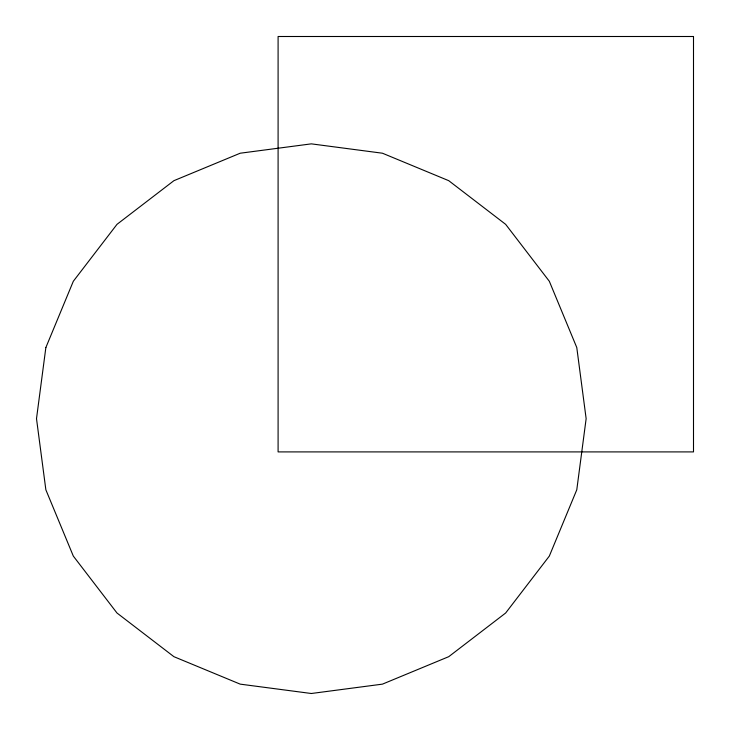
<?xml version="1.0" encoding="UTF-8"?>
<svg xmlns="http://www.w3.org/2000/svg" width="730" height="730" viewBox="0 0 730 730"><rect width="100%" height="100%" fill="white"/><g stroke="black" fill="none" stroke-linecap="round" stroke-linejoin="round"><path stroke-width="1.09" d="M45.862 347.544L36.5 418.673L45.862 489.803L73.319 556.087L116.992 613.008L173.913 656.681L240.197 684.138L311.327 693.5L382.456 684.138L448.731 656.681L505.653 613.008L549.325 556.087L576.782 489.803L586.144 418.673L576.782 347.544L549.325 281.269L505.653 224.347L448.731 180.675L382.456 153.218L311.327 143.856L240.197 153.218L173.913 180.675L116.992 224.347L73.319 281.269L45.862 347.544M693.5 36.5L278.094 36.5L278.094 451.906L693.5 451.906L693.5 36.5"/></g></svg>
